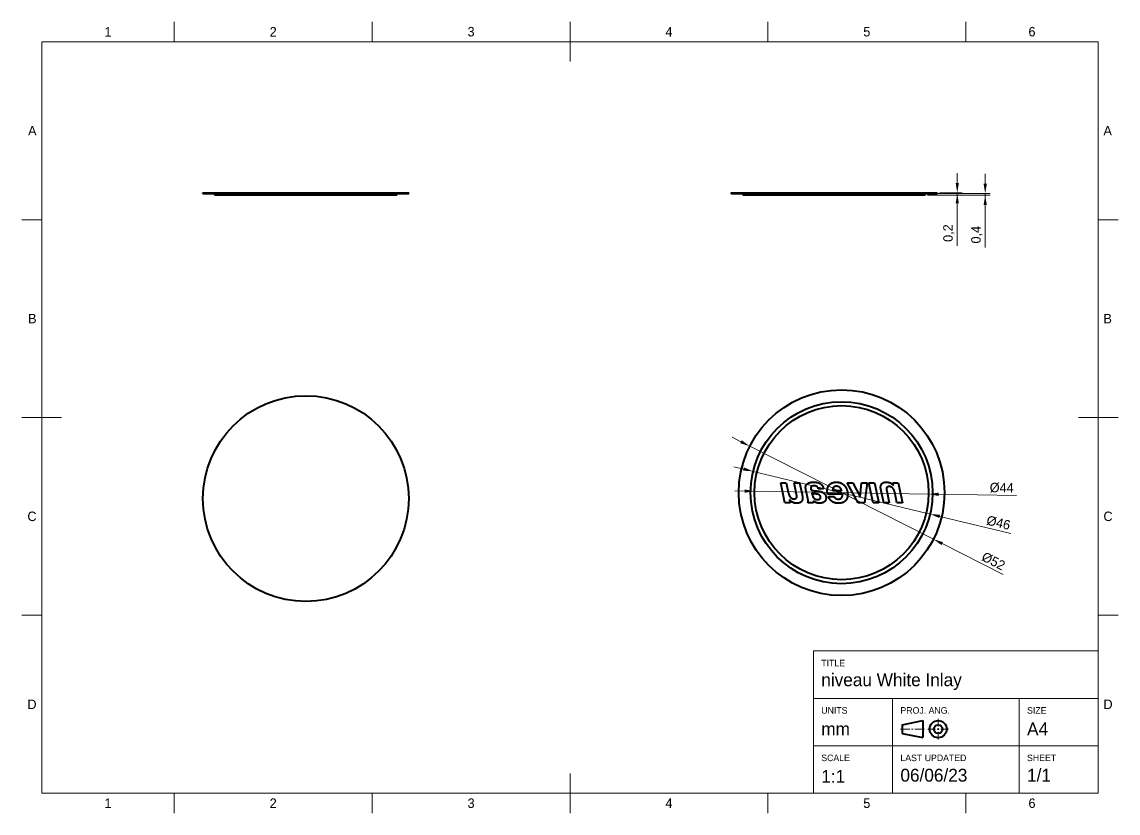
# Model space of a CAD drawing. Header units: millimetres. Extents: x 15 to 292, y 5 to 205.
import ezdxf

# ---------------------------------------------------------------- set-up
doc = ezdxf.new("R2010")
doc.units = ezdxf.units.MM
for name, color, linetype in [('Annotations', 7, 'Continuous'), ('Border', 7, 'Continuous'), ('Geometries', 7, 'Continuous')]:
    doc.layers.add(name, color=color, linetype=linetype)
doc.styles.add('Shapr0', font='txt', dxfattribs={"height": 2.3925})
doc.styles.add('Shapr1', font='txt', dxfattribs={"height": 2.3925})
doc.styles.add('Shapr3', font='txt', dxfattribs={"height": 2.3925})
doc.styles.add('Shapr5', font='txt', dxfattribs={"height": 2.3925})
doc.dimstyles.new('ISO-25', dxfattribs={"dimtxt": 2.5, "dimasz": 2.5, "dimexe": 1.25, "dimexo": 0.625, "dimtad": 1, "dimtxsty": 'Standard', "dimcen": 2.5, "dimadec": 0, "dimazin": 0, "dimtfac": 1, "dimtmove": 0, "dimatfit": 3, "dimfxl": 1, "dimarcsym": 0})

# ---------------------------------------------------------------- blocks, each defined once
blk = doc.blocks.new('*D2')
at = {"layer": 'Annotations', "color": 0, "linetype": 'Continuous', "lineweight": 15}
for p, q in [((197.64, 86.4), (195.14, 86.44)), ((200.14, 86.36), (244.13, 85.63)), ((246.63, 85.59), (266.35, 85.26))]:
    blk.add_line(p, q, dxfattribs=at)
at = {"layer": 'Annotations', "color": 0}
for points in [[(197.63, 85.98), (197.64, 86.81), (200.14, 86.36)], [(246.64, 86), (246.62, 85.17), (244.13, 85.63)]]:
    blk.add_solid(points, dxfattribs=at)
at = {"layer": 'Defpoints', "color": 0}
for p in [(200.14, 86.36), (244.13, 85.63)]:
    blk.add_point(p, dxfattribs=at)
at = {"layer": 'Annotations', "color": 0, "lineweight": 15, "insert": (262.6, 87.22), "char_height": 2.393, "attachment_point": 5, "rotation": 359.0526, "style": 'Shapr5'}
blk.add_mtext('\\A1;%%c44', dxfattribs=at)
blk = doc.blocks.new('*D3')
at = {"layer": 'Annotations', "color": 0, "linetype": 'Continuous', "lineweight": 15}
for p, q in [((197.35, 91.98), (194.92, 92.56)), ((199.78, 91.39), (244.49, 80.59)), ((246.92, 80.01), (264.94, 75.66))]:
    blk.add_line(p, q, dxfattribs=at)
at = {"layer": 'Annotations', "color": 0}
for points in [[(197.25, 91.57), (197.44, 92.38), (199.78, 91.39)], [(247.02, 80.41), (246.82, 79.6), (244.49, 80.59)]]:
    blk.add_solid(points, dxfattribs=at)
at = {"layer": 'Defpoints', "color": 0}
for p in [(199.78, 91.39), (244.49, 80.59)]:
    blk.add_point(p, dxfattribs=at)
at = {"layer": 'Annotations', "color": 0, "lineweight": 15, "insert": (261.77, 78.37), "char_height": 2.393, "attachment_point": 5, "rotation": 346.4254, "style": 'Shapr5'}
blk.add_mtext('\\A1;%%c46', dxfattribs=at)
blk = doc.blocks.new('*D4')
at = {"layer": 'Annotations', "color": 0, "linetype": 'Continuous', "lineweight": 15}
for p, q in [((196.71, 98.87), (194.48, 100)), ((198.94, 97.74), (245.33, 74.24)), ((247.56, 73.11), (262.95, 65.31))]:
    blk.add_line(p, q, dxfattribs=at)
at = {"layer": 'Annotations', "color": 0}
for points in [[(196.52, 98.5), (196.9, 99.25), (198.94, 97.74)], [(247.75, 73.48), (247.37, 72.74), (245.33, 74.24)]]:
    blk.add_solid(points, dxfattribs=at)
at = {"layer": 'Defpoints', "color": 0}
for p in [(198.94, 97.74), (245.33, 74.24)]:
    blk.add_point(p, dxfattribs=at)
at = {"layer": 'Annotations', "color": 0, "lineweight": 15, "insert": (260.49, 68.68), "char_height": 2.393, "attachment_point": 5, "rotation": 333.1297, "style": 'Shapr5'}
blk.add_mtext('\\A1;%%c52', dxfattribs=at)
blk = doc.blocks.new('*D5')
at = {"layer": 'Annotations', "color": 0, "linetype": 'Continuous', "lineweight": 15}
for p, q in [((251.36, 164.3), (251.36, 166.8)), ((246.88, 161.8), (252.61, 161.8)), ((246.88, 161.6), (252.61, 161.6)), ((251.36, 161.6), (251.36, 161.8)), ((251.36, 161.6), (251.36, 148.41)), ((251.36, 159.1), (251.36, 156.6))]:
    blk.add_line(p, q, dxfattribs=at)
at = {"layer": 'Annotations', "color": 0}
for points in [[(250.95, 164.3), (251.78, 164.3), (251.36, 161.8)], [(251.78, 159.1), (250.95, 159.1), (251.36, 161.6)]]:
    blk.add_solid(points, dxfattribs=at)
at = {"layer": 'Defpoints', "color": 0}
for p in [(246.25, 161.8), (246.25, 161.6), (251.36, 161.8)]:
    blk.add_point(p, dxfattribs=at)
at = {"layer": 'Annotations', "color": 0, "lineweight": 15, "insert": (249.24, 151.62), "char_height": 2.393, "attachment_point": 5, "rotation": 90, "style": 'Shapr3'}
blk.add_mtext('\\A1;0,2', dxfattribs=at)
blk = doc.blocks.new('*D6')
at = {"layer": 'Annotations', "color": 0, "linetype": 'Continuous', "lineweight": 15}
for p, q in [((258.43, 164.1), (258.43, 166.6)), ((243.88, 161.6), (259.68, 161.6)), ((243.88, 161.2), (259.68, 161.2)), ((258.43, 161.2), (258.43, 161.6)), ((258.43, 161.2), (258.43, 147.94)), ((258.43, 158.7), (258.43, 156.2))]:
    blk.add_line(p, q, dxfattribs=at)
at = {"layer": 'Annotations', "color": 0}
for points in [[(258.01, 164.1), (258.84, 164.1), (258.43, 161.6)], [(258.84, 158.7), (258.01, 158.7), (258.43, 161.2)]]:
    blk.add_solid(points, dxfattribs=at)
at = {"layer": 'Defpoints', "color": 0}
for p in [(243.25, 161.6), (243.25, 161.2), (258.43, 161.6)]:
    blk.add_point(p, dxfattribs=at)
at = {"layer": 'Annotations', "color": 0, "lineweight": 15, "insert": (256.3, 151.21), "char_height": 2.393, "attachment_point": 5, "rotation": 90, "style": 'Shapr3'}
blk.add_mtext('\\A1;0,4', dxfattribs=at)
blk = doc.blocks.new('*U7')
at = {"layer": 'Border', "linetype": 'Continuous', "lineweight": 15}
for p, q in [((287, 46), (215, 46)), ((215, 10), (215, 46)), ((287, 10), (287, 46)), ((287, 34), (215, 34)), ((235, 10), (235, 34)), ((267, 10), (267, 34)), ((246.53, 26.88), (246.53, 28.83)), ((237, 26.23), (239.38, 26.23)), ((239.82, 26.23), (240.25, 26.23)), ((243.07, 26.23), (240.68, 26.23)), ((245.88, 26.23), (243.93, 26.23)), ((246.32, 26.23), (246.75, 26.23)), ((246.53, 26.02), (246.53, 26.45)), ((246.53, 25.58), (246.53, 23.63)), ((247.18, 26.23), (249.13, 26.23)), ((287, 22), (215, 22)), ((287, 10), (215, 10))]:
    blk.add_line(p, q, dxfattribs=at)
at = {"layer": 'Border', "linetype": 'Continuous', "lineweight": 40}
for p, q in [((237.43, 27.32), (242.63, 28.4)), ((242.63, 28.4), (242.63, 24.07)), ((237.43, 27.32), (237.43, 25.15)), ((237.43, 25.15), (242.63, 24.07))]:
    blk.add_line(p, q, dxfattribs=at)
for radius in [2.17, 1.08]:
    blk.add_circle((246.53, 26.23), radius, dxfattribs=at)

msp = doc.modelspace()

# ---------------------------------------------------------------- linework, layer by layer
at = {"layer": 'Border', "linetype": 'Continuous', "lineweight": 15}
for p, q in [((53.5, 200), (53.5, 205)), ((103.5, 200), (103.5, 205)), ((153.5, 195), (153.5, 205)), ((203.5, 200), (203.5, 205)), ((253.5, 200), (253.5, 205)), ((287, 200), (20, 200)), ((20, 200), (20, 10)), ((287, 10), (287, 200)), ((20, 155), (15, 155)), ((287, 155), (292, 155)), ((25, 105), (15, 105)), ((282, 105), (292, 105)), ((20, 55), (15, 55)), ((287, 55), (292, 55)), ((153.5, 15), (153.5, 5)), ((20, 10), (287, 10)), ((53.5, 10), (53.5, 5)), ((103.5, 10), (103.5, 5)), ((203.5, 10), (203.5, 5)), ((253.5, 10), (253.5, 5))]:
    msp.add_line(p, q, dxfattribs=at)
at = {"layer": 'Geometries', "linetype": 'Continuous', "lineweight": 40}
for p, q in [((60.75, 161.6), (60.75, 161.8)), ((60.75, 161.8), (112.75, 161.8)), ((60.75, 161.6), (63.75, 161.6)), ((63.75, 161.2), (63.75, 161.6)), ((63.75, 161.6), (109.75, 161.6)), ((109.75, 161.2), (63.75, 161.2)), ((109.75, 161.2), (109.75, 161.6)), ((109.75, 161.6), (112.75, 161.6)), ((112.75, 161.6), (112.75, 161.8)), ((194.25, 161.6), (194.25, 161.8)), ((194.25, 161.8), (246.25, 161.8)), ((194.25, 161.6), (197.25, 161.6)), ((197.25, 161.2), (197.25, 161.6)), ((197.25, 161.6), (243.25, 161.6)), ((243.25, 161.2), (197.25, 161.2)), ((243.25, 161.2), (243.25, 161.6)), ((243.25, 161.6), (246.25, 161.6)), ((246.25, 161.6), (246.25, 161.8)), ((207.83, 83.456), (206.771, 88.524)), ((206.771, 88.524), (208.163, 88.524)), ((208.163, 88.524), (208.732, 85.828)), ((210.732, 85.554), (210.114, 88.524)), ((210.114, 88.524), (211.506, 88.524)), ((211.506, 88.524), (212.134, 85.554)), ((213.604, 84.436), (213.153, 86.475)), ((214.614, 85.887), (214.751, 85.397)), ((217.555, 86.985), (216.251, 86.985)), ((219.859, 86.534), (222.183, 86.534)), ((223.536, 88.524), (225.006, 88.524)), ((226.31, 83.456), (223.536, 88.524)), ((225.006, 88.524), (226.8, 84.917)), ((226.82, 84.917), (227.134, 88.524)), ((227.134, 88.524), (228.565, 88.524)), ((228.565, 88.524), (227.899, 83.456)), ((229.036, 88.524), (230.438, 88.524)), ((230.114, 83.456), (229.036, 88.524)), ((230.438, 88.524), (231.506, 83.456)), ((232.771, 83.456), (232.144, 86.426)), ((233.546, 86.426), (234.163, 83.456)), ((235.271, 87.819), (235.114, 88.524)), ((235.114, 88.524), (236.448, 88.524)), ((235.251, 87.819), (235.271, 87.819)), ((236.114, 83.456), (235.546, 86.152)), ((236.448, 88.524), (237.497, 83.456)), ((209.163, 83.456), (207.83, 83.456)), ((209.006, 84.162), (209.163, 83.456)), ((209.026, 84.162), (209.006, 84.162)), ((215.016, 83.456), (213.624, 83.456)), ((215.016, 83.956), (215.016, 83.456)), ((222.33, 85.652), (218.595, 85.652)), ((218.791, 85.064), (220.183, 85.064)), ((222.34, 85.358), (222.34, 85.485)), ((227.899, 83.456), (226.31, 83.456)), ((226.8, 84.917), (226.82, 84.917)), ((231.506, 83.456), (230.114, 83.456)), ((234.163, 83.456), (232.771, 83.456)), ((237.497, 83.456), (236.114, 83.456))]:
    msp.add_line(p, q, dxfattribs=at)
at = {"layer": 'Geometries', "linetype": 'Continuous', "lineweight": 40, "flags": 128}
for points in [[(213.046, 87.328), (213.045, 87.359), (213.045, 87.389), (213.046, 87.418), (213.047, 87.447), (213.049, 87.476), (213.051, 87.503), (213.054, 87.531), (213.057, 87.557), (213.06, 87.584), (213.065, 87.61), (213.07, 87.637), (213.075, 87.662), (213.081, 87.687), (213.087, 87.712), (213.094, 87.737), (213.102, 87.761), (213.11, 87.784), (213.118, 87.807), (213.127, 87.829), (213.137, 87.852), (213.147, 87.873), (213.157, 87.895), (213.168, 87.915), (213.18, 87.936), (213.192, 87.956), (213.205, 87.975), (213.218, 87.994), (213.232, 88.013), (213.246, 88.031), (213.26, 88.049), (213.275, 88.067), (213.29, 88.084), (213.31, 88.106), (213.33, 88.128), (213.351, 88.149), (213.372, 88.169), (213.393, 88.189), (213.415, 88.208), (213.438, 88.227), (213.459, 88.244), (213.48, 88.261), (213.502, 88.277), (213.524, 88.293), (213.546, 88.308), (213.569, 88.323), (213.595, 88.339), (213.621, 88.354), (213.647, 88.369), (213.674, 88.384), (213.701, 88.398), (213.729, 88.411), (213.757, 88.424), (213.788, 88.438), (213.82, 88.451), (213.852, 88.464), (213.884, 88.477), (213.917, 88.488), (213.956, 88.502), (213.995, 88.515), (214.035, 88.527), (214.075, 88.539), (214.116, 88.55), (214.157, 88.56), (214.196, 88.57), (214.235, 88.578), (214.275, 88.586), (214.315, 88.594), (214.356, 88.601), (214.39, 88.606), (214.424, 88.611), (214.459, 88.615), (214.493, 88.62), (214.527, 88.624), (214.562, 88.628), (214.615, 88.633), (214.668, 88.639), (214.721, 88.643), (214.772, 88.647), (214.822, 88.651), (214.873, 88.654), (214.923, 88.656), (214.973, 88.658), (215.021, 88.66), (215.07, 88.661), (215.118, 88.662), (215.166, 88.662), (215.222, 88.661), (215.279, 88.66), (215.335, 88.658), (215.391, 88.655), (215.446, 88.652), (215.501, 88.648), (215.554, 88.643), (215.606, 88.638), (215.659, 88.632), (215.71, 88.625), (215.762, 88.618), (215.813, 88.61), (215.865, 88.602), (215.916, 88.592), (215.951, 88.586), (215.987, 88.578), (216.022, 88.571), (216.058, 88.563), (216.092, 88.554), (216.126, 88.545), (216.16, 88.536), (216.193, 88.527), (216.226, 88.517), (216.261, 88.505), (216.296, 88.494), (216.331, 88.481), (216.365, 88.468), (216.399, 88.455), (216.433, 88.441), (216.464, 88.428), (216.495, 88.414), (216.526, 88.4), (216.556, 88.385), (216.586, 88.37), (216.616, 88.354), (216.645, 88.338), (216.675, 88.321), (216.704, 88.304), (216.732, 88.287), (216.76, 88.269), (216.787, 88.251), (216.814, 88.233), (216.841, 88.214), (216.869, 88.193), (216.897, 88.171), (216.924, 88.149), (216.951, 88.126), (216.978, 88.103), (217.004, 88.079), (217.028, 88.057), (217.052, 88.033), (217.075, 88.009), (217.098, 87.985), (217.121, 87.96), (217.143, 87.935), (217.165, 87.909), (217.187, 87.883), (217.208, 87.856), (217.229, 87.829), (217.245, 87.808), (217.26, 87.786), (217.276, 87.763), (217.291, 87.741), (217.306, 87.717), (217.323, 87.689), (217.34, 87.66), (217.356, 87.631), (217.372, 87.601), (217.387, 87.57), (217.401, 87.539), (217.414, 87.509), (217.427, 87.478), (217.439, 87.447), (217.451, 87.416), (217.462, 87.384), (217.474, 87.349), (217.484, 87.314), (217.495, 87.279), (217.504, 87.243), (217.514, 87.206), (217.522, 87.169), (217.53, 87.133), (217.537, 87.097), (217.544, 87.06), (217.55, 87.023), (217.555, 86.985)], [(218.595, 85.652), (218.585, 85.703), (218.577, 85.753), (218.569, 85.804), (218.561, 85.853), (218.554, 85.903), (218.548, 85.951), (218.542, 85.999), (218.537, 86.047), (218.533, 86.094), (218.529, 86.142), (218.525, 86.189), (218.522, 86.236), (218.52, 86.283), (218.518, 86.329), (218.517, 86.375), (218.516, 86.421), (218.516, 86.466), (218.517, 86.511), (218.518, 86.556), (218.52, 86.599), (218.522, 86.643), (218.525, 86.686), (218.528, 86.729), (218.532, 86.767), (218.536, 86.806), (218.541, 86.843), (218.546, 86.881), (218.552, 86.918), (218.558, 86.955), (218.564, 86.99), (218.571, 87.025), (218.579, 87.06), (218.586, 87.094), (218.595, 87.128), (218.603, 87.161), (218.612, 87.194), (218.622, 87.226), (218.632, 87.258), (218.644, 87.295), (218.657, 87.333), (218.671, 87.369), (218.685, 87.405), (218.7, 87.441), (218.715, 87.476), (218.731, 87.509), (218.746, 87.542), (218.762, 87.574), (218.779, 87.605), (218.796, 87.637), (218.813, 87.667), (218.831, 87.698), (218.85, 87.728), (218.87, 87.758), (218.89, 87.789), (218.911, 87.818), (218.932, 87.847), (218.954, 87.876), (218.976, 87.904), (218.998, 87.931), (219.02, 87.957), (219.043, 87.982), (219.066, 88.007), (219.089, 88.032), (219.113, 88.056), (219.138, 88.08), (219.163, 88.103), (219.19, 88.127), (219.217, 88.15), (219.244, 88.173), (219.273, 88.195), (219.301, 88.217), (219.33, 88.238), (219.358, 88.258), (219.387, 88.277), (219.416, 88.296), (219.445, 88.314), (219.475, 88.332), (219.505, 88.35), (219.536, 88.367), (219.567, 88.383), (219.6, 88.4), (219.634, 88.416), (219.668, 88.432), (219.702, 88.447), (219.737, 88.461), (219.773, 88.475), (219.807, 88.488), (219.842, 88.501), (219.877, 88.513), (219.913, 88.524), (219.949, 88.535), (219.985, 88.546), (220.021, 88.556), (220.057, 88.565), (220.093, 88.574), (220.137, 88.585), (220.182, 88.594), (220.227, 88.603), (220.272, 88.611), (220.318, 88.619), (220.364, 88.626), (220.41, 88.633), (220.457, 88.638), (220.505, 88.643), (220.553, 88.648), (220.601, 88.652), (220.65, 88.655), (220.696, 88.658), (220.743, 88.659), (220.79, 88.661), (220.838, 88.662), (220.885, 88.662), (220.929, 88.661), (220.972, 88.66), (221.014, 88.659), (221.057, 88.657), (221.099, 88.654), (221.14, 88.651), (221.182, 88.647), (221.223, 88.642), (221.266, 88.637), (221.308, 88.631), (221.351, 88.624), (221.393, 88.617), (221.434, 88.609), (221.476, 88.601), (221.515, 88.592), (221.553, 88.583), (221.592, 88.573), (221.63, 88.562), (221.668, 88.551), (221.706, 88.54), (221.743, 88.527), (221.78, 88.515), (221.819, 88.501), (221.857, 88.486), (221.895, 88.471), (221.933, 88.455), (221.97, 88.438), (222.007, 88.421), (222.042, 88.404), (222.077, 88.386), (222.111, 88.368), (222.145, 88.35), (222.179, 88.331), (222.212, 88.312), (222.245, 88.292), (222.278, 88.272), (222.311, 88.251), (222.344, 88.229), (222.377, 88.207), (222.41, 88.184), (222.442, 88.161), (222.474, 88.138), (222.508, 88.111), (222.541, 88.085), (222.575, 88.058), (222.607, 88.03), (222.639, 88.002), (222.671, 87.973), (222.702, 87.944), (222.731, 87.916), (222.758, 87.889), (222.786, 87.86), (222.813, 87.832), (222.84, 87.803), (222.866, 87.773), (222.893, 87.741), (222.921, 87.709), (222.947, 87.676), (222.974, 87.643), (222.999, 87.609), (223.025, 87.575), (223.049, 87.541), (223.074, 87.506), (223.099, 87.469), (223.124, 87.432), (223.148, 87.394), (223.171, 87.357), (223.194, 87.318), (223.217, 87.279), (223.239, 87.24), (223.261, 87.201), (223.282, 87.161), (223.302, 87.121), (223.322, 87.08), (223.342, 87.039), (223.36, 87), (223.377, 86.96), (223.395, 86.92), (223.411, 86.88), (223.427, 86.84), (223.446, 86.792), (223.463, 86.745), (223.48, 86.696), (223.497, 86.648), (223.512, 86.599), (223.527, 86.55), (223.541, 86.501), (223.554, 86.456), (223.565, 86.411), (223.576, 86.366), (223.587, 86.32), (223.597, 86.275), (223.606, 86.229), (223.615, 86.183), (223.623, 86.137), (223.631, 86.091), (223.637, 86.045), (223.644, 85.998), (223.649, 85.952), (223.654, 85.908), (223.658, 85.863), (223.662, 85.819), (223.665, 85.775), (223.668, 85.73), (223.67, 85.68), (223.672, 85.629), (223.673, 85.578), (223.673, 85.527), (223.673, 85.487), (223.672, 85.447), (223.671, 85.408), (223.669, 85.369), (223.667, 85.33), (223.665, 85.291), (223.662, 85.253), (223.658, 85.215), (223.654, 85.177), (223.65, 85.14), (223.645, 85.103), (223.64, 85.066), (223.634, 85.03), (223.628, 84.994), (223.622, 84.959), (223.615, 84.924), (223.607, 84.889), (223.599, 84.855), (223.59, 84.817), (223.58, 84.781), (223.57, 84.744), (223.559, 84.708), (223.547, 84.673), (223.535, 84.637), (223.522, 84.601), (223.508, 84.566), (223.494, 84.532), (223.48, 84.498), (223.465, 84.464), (223.449, 84.431), (223.435, 84.401), (223.42, 84.371), (223.404, 84.342), (223.388, 84.313), (223.372, 84.285), (223.356, 84.257), (223.337, 84.227), (223.318, 84.197), (223.298, 84.168), (223.278, 84.139), (223.258, 84.111), (223.237, 84.083), (223.215, 84.056), (223.195, 84.032), (223.175, 84.008), (223.154, 83.984), (223.133, 83.96), (223.111, 83.938), (223.089, 83.915), (223.064, 83.891), (223.039, 83.867), (223.014, 83.844), (222.988, 83.821), (222.962, 83.799), (222.935, 83.778), (222.908, 83.757), (222.882, 83.738), (222.856, 83.719), (222.83, 83.701), (222.804, 83.684), (222.777, 83.667), (222.75, 83.65), (222.72, 83.632), (222.689, 83.615), (222.658, 83.598), (222.627, 83.582), (222.595, 83.566), (222.563, 83.551), (222.53, 83.536), (222.5, 83.523), (222.469, 83.511), (222.438, 83.499), (222.406, 83.487), (222.374, 83.476), (222.342, 83.465), (222.302, 83.452), (222.262, 83.44), (222.221, 83.429), (222.18, 83.418), (222.138, 83.408), (222.097, 83.398), (222.054, 83.389), (222.015, 83.381), (221.975, 83.374), (221.935, 83.367), (221.895, 83.361), (221.855, 83.356), (221.814, 83.351), (221.772, 83.346), (221.731, 83.342), (221.689, 83.339), (221.646, 83.336), (221.603, 83.333), (221.56, 83.331), (221.519, 83.33), (221.478, 83.329), (221.437, 83.328), (221.395, 83.328), (221.353, 83.329), (221.306, 83.33), (221.259, 83.331), (221.212, 83.332), (221.166, 83.334), (221.121, 83.337), (221.076, 83.34), (221.032, 83.343), (220.991, 83.346), (220.951, 83.35), (220.912, 83.354), (220.873, 83.359), (220.835, 83.364), (220.796, 83.369), (220.759, 83.374), (220.722, 83.38), (220.685, 83.386), (220.648, 83.393), (220.612, 83.4), (220.577, 83.407), (220.536, 83.416), (220.495, 83.426), (220.455, 83.436), (220.415, 83.446), (220.379, 83.456), (220.344, 83.467), (220.308, 83.478), (220.273, 83.489), (220.239, 83.501), (220.204, 83.514), (220.171, 83.527), (220.134, 83.541), (220.098, 83.556), (220.062, 83.572), (220.027, 83.588), (219.992, 83.605), (219.958, 83.622), (219.924, 83.64), (219.891, 83.658), (219.858, 83.677), (219.826, 83.697), (219.794, 83.716), (219.764, 83.736), (219.733, 83.757), (219.703, 83.778), (219.672, 83.801), (219.64, 83.825), (219.609, 83.849), (219.579, 83.874), (219.549, 83.9), (219.52, 83.926), (219.492, 83.951), (219.465, 83.976), (219.439, 84.003), (219.413, 84.029), (219.387, 84.056), (219.362, 84.083), (219.337, 84.111), (219.313, 84.14), (219.288, 84.169), (219.265, 84.198), (219.242, 84.228), (219.22, 84.257), (219.198, 84.288), (219.176, 84.318), (219.153, 84.352), (219.131, 84.387), (219.108, 84.421), (219.086, 84.457), (219.064, 84.493), (219.043, 84.53), (219.023, 84.565), (219.003, 84.6), (218.984, 84.636), (218.965, 84.673), (218.946, 84.71), (218.928, 84.748), (218.909, 84.786), (218.891, 84.824), (218.874, 84.863), (218.856, 84.903), (218.84, 84.942), (218.823, 84.982), (218.807, 85.023), (218.791, 85.064)], [(232.144, 86.426), (232.142, 86.438), (232.14, 86.451), (232.138, 86.464), (232.135, 86.478), (232.133, 86.492), (232.13, 86.507), (232.127, 86.522), (232.124, 86.538), (232.121, 86.555), (232.117, 86.57), (232.114, 86.586), (232.111, 86.602), (232.107, 86.619), (232.103, 86.635), (232.1, 86.652), (232.096, 86.67), (232.092, 86.687), (232.085, 86.723), (232.078, 86.759), (232.07, 86.796), (232.063, 86.834), (232.056, 86.873), (232.048, 86.911), (232.042, 86.949), (232.033, 86.998), (232.025, 87.047), (232.017, 87.095), (232.014, 87.114), (232.011, 87.132), (232.008, 87.15), (232.006, 87.167), (232.004, 87.184), (232.002, 87.2), (232.001, 87.216), (232, 87.231), (231.999, 87.245), (231.998, 87.259), (231.997, 87.273), (231.997, 87.286), (231.997, 87.298), (231.997, 87.309), (231.997, 87.32), (231.997, 87.332), (231.997, 87.343), (231.998, 87.377), (231.999, 87.411), (232.001, 87.445), (232.003, 87.478), (232.006, 87.51), (232.01, 87.542), (232.013, 87.572), (232.017, 87.601), (232.022, 87.63), (232.026, 87.659), (232.032, 87.687), (232.038, 87.715), (232.044, 87.742), (232.05, 87.769), (232.058, 87.796), (232.065, 87.822), (232.073, 87.847), (232.081, 87.872), (232.09, 87.897), (232.099, 87.921), (232.11, 87.949), (232.121, 87.976), (232.134, 88.002), (232.146, 88.028), (232.16, 88.053), (232.173, 88.078), (232.187, 88.102), (232.202, 88.125), (232.217, 88.148), (232.233, 88.171), (232.25, 88.193), (232.267, 88.215), (232.285, 88.236), (232.303, 88.257), (232.322, 88.277), (232.341, 88.296), (232.36, 88.315), (232.381, 88.334), (232.402, 88.352), (232.423, 88.369), (232.445, 88.387), (232.468, 88.403), (232.492, 88.419), (232.515, 88.435), (232.539, 88.45), (232.564, 88.464), (232.589, 88.478), (232.615, 88.491), (232.642, 88.504), (232.669, 88.517), (232.697, 88.529), (232.725, 88.54), (232.754, 88.551), (232.783, 88.561), (232.812, 88.571), (232.842, 88.58), (232.871, 88.589), (232.901, 88.597), (232.931, 88.604), (232.961, 88.611), (232.992, 88.618), (233.024, 88.624), (233.054, 88.629), (233.085, 88.634), (233.116, 88.639), (233.147, 88.643), (233.179, 88.646), (233.212, 88.65), (233.244, 88.653), (233.278, 88.655), (233.311, 88.657), (233.345, 88.659), (233.379, 88.66), (233.414, 88.661), (233.448, 88.662), (233.484, 88.662), (233.522, 88.661), (233.559, 88.661), (233.597, 88.659), (233.634, 88.657), (233.671, 88.655), (233.708, 88.652), (233.751, 88.648), (233.793, 88.643), (233.835, 88.638), (233.877, 88.632), (233.914, 88.625), (233.951, 88.619), (233.988, 88.612), (234.024, 88.604), (234.06, 88.595), (234.096, 88.586), (234.131, 88.577), (234.166, 88.567), (234.199, 88.557), (234.232, 88.546), (234.265, 88.535), (234.297, 88.524), (234.329, 88.511), (234.361, 88.499), (234.398, 88.483), (234.435, 88.467), (234.471, 88.45), (234.507, 88.432), (234.539, 88.416), (234.571, 88.399), (234.603, 88.382), (234.634, 88.364), (234.664, 88.345), (234.695, 88.326), (234.725, 88.306), (234.755, 88.286), (234.784, 88.266), (234.812, 88.246), (234.839, 88.225), (234.867, 88.204), (234.894, 88.182), (234.921, 88.159), (234.952, 88.132), (234.983, 88.105), (235.014, 88.076), (235.045, 88.047), (235.071, 88.021), (235.098, 87.993), (235.124, 87.966), (235.15, 87.937), (235.176, 87.909), (235.201, 87.879), (235.227, 87.849), (235.251, 87.819)], [(213.153, 86.475), (213.144, 86.519), (213.135, 86.562), (213.126, 86.605), (213.118, 86.647), (213.111, 86.689), (213.103, 86.73), (213.096, 86.77), (213.09, 86.807), (213.085, 86.843), (213.08, 86.879), (213.075, 86.915), (213.071, 86.95), (213.066, 86.985), (213.063, 87.019), (213.059, 87.052), (213.056, 87.086), (213.054, 87.119), (213.052, 87.151), (213.05, 87.183), (213.048, 87.22), (213.047, 87.257), (213.046, 87.293), (213.046, 87.328)], [(216.251, 86.985), (216.247, 87.009), (216.242, 87.032), (216.237, 87.055), (216.231, 87.077), (216.225, 87.099), (216.218, 87.121), (216.211, 87.141), (216.204, 87.16), (216.197, 87.18), (216.189, 87.199), (216.181, 87.217), (216.172, 87.237), (216.162, 87.256), (216.152, 87.274), (216.142, 87.292), (216.131, 87.31), (216.12, 87.328), (216.109, 87.344), (216.097, 87.359), (216.085, 87.375), (216.073, 87.39), (216.061, 87.405), (216.047, 87.42), (216.033, 87.435), (216.018, 87.449), (216.003, 87.463), (215.988, 87.477), (215.972, 87.49), (215.956, 87.502), (215.94, 87.514), (215.924, 87.526), (215.908, 87.537), (215.891, 87.548), (215.866, 87.563), (215.841, 87.577), (215.816, 87.59), (215.791, 87.603), (215.765, 87.616), (215.739, 87.627), (215.713, 87.638), (215.687, 87.649), (215.66, 87.659), (215.633, 87.668), (215.606, 87.676), (215.578, 87.684), (215.55, 87.692), (215.522, 87.698), (215.494, 87.704), (215.466, 87.709), (215.438, 87.714), (215.408, 87.718), (215.379, 87.722), (215.349, 87.725), (215.319, 87.727), (215.289, 87.729), (215.258, 87.73), (215.227, 87.73), (215.199, 87.73), (215.171, 87.73), (215.143, 87.728), (215.114, 87.727), (215.085, 87.725), (215.056, 87.722), (215.027, 87.719), (214.998, 87.715), (214.968, 87.711), (214.946, 87.708), (214.924, 87.704), (214.903, 87.7), (214.881, 87.696), (214.86, 87.691), (214.839, 87.686), (214.818, 87.68), (214.795, 87.673), (214.772, 87.666), (214.75, 87.658), (214.728, 87.649), (214.706, 87.64), (214.687, 87.631), (214.667, 87.622), (214.648, 87.612), (214.629, 87.602), (214.611, 87.592), (214.593, 87.58), (214.575, 87.569), (214.56, 87.557), (214.544, 87.546), (214.53, 87.534), (214.515, 87.521), (214.501, 87.509), (214.487, 87.495), (214.475, 87.482), (214.462, 87.469), (214.45, 87.455), (214.439, 87.44), (214.43, 87.429), (214.421, 87.417), (214.413, 87.405), (214.405, 87.392), (214.398, 87.379), (214.391, 87.366), (214.384, 87.352), (214.378, 87.337), (214.372, 87.322), (214.367, 87.308), (214.363, 87.292), (214.358, 87.277), (214.355, 87.261), (214.351, 87.244), (214.348, 87.227), (214.346, 87.209), (214.344, 87.191), (214.342, 87.173), (214.341, 87.154), (214.34, 87.136), (214.34, 87.116), (214.34, 87.097), (214.34, 87.076), (214.341, 87.055), (214.343, 87.034), (214.345, 87.014), (214.348, 86.995), (214.35, 86.976), (214.354, 86.957), (214.358, 86.939), (214.362, 86.922), (214.367, 86.905), (214.373, 86.888), (214.378, 86.872), (214.385, 86.856), (214.391, 86.841), (214.399, 86.827), (214.407, 86.813), (214.415, 86.799), (214.423, 86.786), (214.433, 86.774), (214.442, 86.762), (214.452, 86.75), (214.463, 86.739), (214.474, 86.728), (214.486, 86.718), (214.499, 86.706), (214.514, 86.695), (214.529, 86.684), (214.544, 86.673), (214.56, 86.663), (214.577, 86.653), (214.594, 86.643), (214.612, 86.634), (214.632, 86.624), (214.652, 86.615), (214.673, 86.606), (214.694, 86.598), (214.717, 86.589), (214.74, 86.581), (214.76, 86.575), (214.78, 86.569), (214.802, 86.562), (214.823, 86.557), (214.845, 86.551), (214.868, 86.546), (214.89, 86.54), (214.914, 86.535), (214.937, 86.53), (214.966, 86.524), (214.996, 86.519), (215.026, 86.513), (215.057, 86.508), (215.089, 86.503), (215.121, 86.498), (215.152, 86.494), (215.185, 86.49), (215.218, 86.486), (215.251, 86.482), (215.285, 86.478), (215.319, 86.475), (215.354, 86.471), (215.389, 86.468), (215.425, 86.465), (215.462, 86.462), (215.5, 86.459), (215.539, 86.455), (215.578, 86.452), (215.618, 86.448), (215.659, 86.444), (215.7, 86.44), (215.742, 86.436), (215.784, 86.432), (215.828, 86.427), (215.872, 86.423), (215.916, 86.418), (215.961, 86.413), (216.007, 86.408), (216.05, 86.403), (216.093, 86.398), (216.137, 86.393), (216.181, 86.388), (216.226, 86.383), (216.271, 86.377)], [(215.791, 85.642), (215.704, 85.648), (215.617, 85.655), (215.53, 85.662), (215.443, 85.669), (215.357, 85.678), (215.27, 85.687), (215.183, 85.696), (215.155, 85.7), (215.126, 85.704), (215.099, 85.708), (215.071, 85.713), (215.043, 85.719), (215.016, 85.725), (214.984, 85.733), (214.952, 85.741), (214.92, 85.751), (214.889, 85.761), (214.862, 85.77), (214.836, 85.78), (214.81, 85.79), (214.784, 85.801), (214.758, 85.812), (214.733, 85.824), (214.703, 85.839), (214.673, 85.854), (214.643, 85.87), (214.614, 85.887)], [(216.271, 86.377), (216.314, 86.372), (216.357, 86.367), (216.399, 86.36), (216.441, 86.354), (216.483, 86.347), (216.524, 86.34), (216.564, 86.333), (216.608, 86.324), (216.651, 86.315), (216.694, 86.305), (216.737, 86.295), (216.778, 86.285), (216.819, 86.274), (216.86, 86.263), (216.9, 86.251), (216.94, 86.239), (216.978, 86.226), (217.016, 86.213), (217.053, 86.2), (217.09, 86.186), (217.126, 86.172), (217.159, 86.158), (217.191, 86.144), (217.223, 86.13), (217.255, 86.115), (217.286, 86.1), (217.316, 86.085), (217.346, 86.069), (217.379, 86.051), (217.411, 86.033), (217.442, 86.014), (217.473, 85.995), (217.504, 85.975), (217.533, 85.955), (217.563, 85.935), (217.591, 85.914), (217.619, 85.893), (217.647, 85.871), (217.674, 85.849), (217.699, 85.827), (217.725, 85.804), (217.75, 85.781), (217.773, 85.758), (217.795, 85.735), (217.817, 85.712), (217.839, 85.688), (217.859, 85.664), (217.88, 85.64), (217.898, 85.617), (217.916, 85.593), (217.933, 85.569), (217.95, 85.545), (217.966, 85.52), (217.983, 85.494), (217.999, 85.467), (218.014, 85.44), (218.029, 85.412), (218.043, 85.384), (218.057, 85.356), (218.069, 85.329), (218.081, 85.302), (218.092, 85.275), (218.103, 85.247), (218.113, 85.219), (218.123, 85.188), (218.133, 85.158), (218.142, 85.127), (218.15, 85.096), (218.158, 85.064), (218.165, 85.032), (218.171, 85.001), (218.176, 84.971), (218.181, 84.939), (218.186, 84.908), (218.19, 84.876), (218.194, 84.842), (218.197, 84.808), (218.199, 84.773), (218.201, 84.738), (218.202, 84.703), (218.202, 84.667), (218.202, 84.638), (218.202, 84.61), (218.201, 84.582), (218.199, 84.554), (218.197, 84.526), (218.194, 84.499), (218.19, 84.469), (218.186, 84.439), (218.181, 84.409), (218.175, 84.379), (218.169, 84.35), (218.162, 84.321), (218.154, 84.292), (218.146, 84.265), (218.138, 84.239), (218.129, 84.213), (218.12, 84.187), (218.11, 84.161), (218.099, 84.135), (218.089, 84.111), (218.078, 84.087), (218.066, 84.063), (218.054, 84.04), (218.041, 84.017), (218.027, 83.994), (218.013, 83.972), (217.999, 83.95), (217.983, 83.927), (217.967, 83.904), (217.95, 83.882), (217.932, 83.86), (217.914, 83.839), (217.895, 83.817), (217.876, 83.798), (217.857, 83.778), (217.837, 83.759), (217.817, 83.74), (217.796, 83.721), (217.774, 83.703), (217.752, 83.685), (217.73, 83.667), (217.705, 83.65), (217.681, 83.632), (217.655, 83.615), (217.629, 83.598), (217.603, 83.582), (217.575, 83.566), (217.549, 83.552), (217.522, 83.537), (217.494, 83.523), (217.466, 83.51), (217.438, 83.497), (217.409, 83.484), (217.379, 83.471), (217.349, 83.459), (217.321, 83.449), (217.293, 83.439), (217.264, 83.429), (217.235, 83.42), (217.206, 83.411), (217.176, 83.402), (217.146, 83.394), (217.115, 83.387), (217.084, 83.38), (217.053, 83.373), (217.021, 83.367), (216.989, 83.361), (216.957, 83.356), (216.924, 83.351), (216.891, 83.347), (216.858, 83.343), (216.823, 83.34), (216.788, 83.337), (216.753, 83.334), (216.717, 83.332), (216.68, 83.331), (216.644, 83.329), (216.607, 83.329), (216.569, 83.328), (216.531, 83.329), (216.494, 83.329), (216.456, 83.331), (216.419, 83.333), (216.382, 83.335), (216.346, 83.338), (216.309, 83.341), (216.273, 83.345), (216.23, 83.351), (216.187, 83.357), (216.144, 83.364), (216.101, 83.372), (216.059, 83.38), (216.017, 83.39), (215.98, 83.398), (215.944, 83.407), (215.909, 83.417), (215.873, 83.427), (215.837, 83.438), (215.802, 83.449), (215.767, 83.461), (215.733, 83.473), (215.698, 83.486), (215.663, 83.499), (215.629, 83.514), (215.595, 83.528), (215.561, 83.544), (215.528, 83.56), (215.496, 83.577), (215.464, 83.594), (215.432, 83.612), (215.401, 83.631), (215.37, 83.65), (215.34, 83.67), (215.31, 83.69), (215.282, 83.711), (215.254, 83.733), (215.226, 83.754), (215.198, 83.777), (215.171, 83.801), (215.144, 83.825), (215.117, 83.85), (215.091, 83.875), (215.066, 83.902), (215.041, 83.928), (215.016, 83.956)], [(222.183, 86.534), (222.168, 86.575), (222.152, 86.615), (222.135, 86.655), (222.118, 86.695), (222.101, 86.735), (222.082, 86.774), (222.065, 86.81), (222.046, 86.846), (222.027, 86.882), (222.008, 86.917), (221.988, 86.953), (221.973, 86.977), (221.958, 87.002), (221.942, 87.025), (221.926, 87.049), (221.91, 87.072), (221.893, 87.094), (221.876, 87.116), (221.859, 87.138), (221.841, 87.159), (221.822, 87.18), (221.803, 87.201), (221.784, 87.221), (221.764, 87.241), (221.743, 87.261), (221.722, 87.28), (221.701, 87.299), (221.679, 87.317), (221.657, 87.335), (221.634, 87.352), (221.611, 87.369), (221.588, 87.385), (221.564, 87.401), (221.54, 87.416), (221.515, 87.431), (221.49, 87.445), (221.467, 87.457), (221.444, 87.469), (221.421, 87.481), (221.397, 87.492), (221.372, 87.503), (221.348, 87.513), (221.323, 87.523), (221.297, 87.533), (221.273, 87.542), (221.248, 87.55), (221.223, 87.558), (221.197, 87.565), (221.171, 87.571), (221.144, 87.578), (221.119, 87.583), (221.093, 87.588), (221.067, 87.592), (221.041, 87.596), (221.014, 87.6), (220.987, 87.603), (220.96, 87.606), (220.932, 87.608), (220.904, 87.61), (220.876, 87.611), (220.853, 87.612), (220.831, 87.612), (220.808, 87.613), (220.785, 87.613), (220.762, 87.612), (220.735, 87.612), (220.708, 87.61), (220.682, 87.609), (220.657, 87.607), (220.632, 87.605), (220.607, 87.602), (220.585, 87.599), (220.563, 87.596), (220.541, 87.592), (220.52, 87.588), (220.499, 87.584), (220.477, 87.579), (220.456, 87.574), (220.435, 87.568), (220.415, 87.562), (220.395, 87.555), (220.376, 87.548), (220.359, 87.541), (220.341, 87.534), (220.325, 87.527), (220.308, 87.519), (220.292, 87.51), (220.273, 87.5), (220.253, 87.488), (220.235, 87.477), (220.217, 87.465), (220.199, 87.453), (220.182, 87.44), (220.166, 87.427), (220.15, 87.414), (220.135, 87.4), (220.12, 87.386), (220.105, 87.371), (220.091, 87.356), (220.078, 87.341), (220.065, 87.325), (220.053, 87.309), (220.041, 87.293), (220.03, 87.276), (220.02, 87.259), (220.007, 87.238), (219.994, 87.215), (219.983, 87.193), (219.972, 87.17), (219.961, 87.147), (219.951, 87.123), (219.942, 87.099), (219.933, 87.075), (219.926, 87.053), (219.919, 87.031), (219.913, 87.008), (219.907, 86.985), (219.902, 86.962), (219.897, 86.939), (219.893, 86.915), (219.887, 86.88), (219.881, 86.845), (219.877, 86.81), (219.872, 86.774), (219.869, 86.739), (219.866, 86.703), (219.863, 86.67), (219.862, 86.636), (219.86, 86.602), (219.86, 86.568), (219.859, 86.534)], [(235.546, 86.152), (235.536, 86.196), (235.525, 86.239), (235.513, 86.282), (235.501, 86.325), (235.488, 86.369), (235.474, 86.411), (235.461, 86.452), (235.446, 86.492), (235.431, 86.532), (235.416, 86.572), (235.4, 86.612), (235.386, 86.645), (235.371, 86.678), (235.356, 86.711), (235.341, 86.743), (235.325, 86.775), (235.308, 86.806), (235.292, 86.835), (235.276, 86.863), (235.259, 86.891), (235.242, 86.919), (235.224, 86.946), (235.205, 86.974), (235.186, 87.001), (235.167, 87.028), (235.146, 87.054), (235.126, 87.08), (235.105, 87.105), (235.083, 87.13), (235.063, 87.152), (235.042, 87.174), (235.021, 87.195), (234.999, 87.216), (234.977, 87.236), (234.955, 87.256), (234.933, 87.275), (234.911, 87.293), (234.888, 87.31), (234.865, 87.327), (234.841, 87.344), (234.817, 87.36), (234.793, 87.376), (234.768, 87.391), (234.745, 87.405), (234.722, 87.418), (234.699, 87.43), (234.675, 87.443), (234.651, 87.454), (234.627, 87.466), (234.602, 87.476), (234.577, 87.486), (234.551, 87.495), (234.525, 87.504), (234.499, 87.512), (234.473, 87.52), (234.446, 87.527), (234.42, 87.533), (234.393, 87.539), (234.365, 87.544), (234.337, 87.548), (234.308, 87.552), (234.279, 87.556), (234.25, 87.559), (234.22, 87.561), (234.19, 87.562), (234.159, 87.563), (234.136, 87.564), (234.113, 87.564), (234.09, 87.563), (234.067, 87.562), (234.045, 87.56), (234.022, 87.557), (234.001, 87.554), (233.98, 87.551), (233.96, 87.546), (233.939, 87.542), (233.918, 87.536), (233.897, 87.53), (233.875, 87.523), (233.854, 87.515), (233.833, 87.507), (233.812, 87.498), (233.791, 87.488), (233.771, 87.479), (233.752, 87.469), (233.733, 87.458), (233.714, 87.446), (233.695, 87.434), (233.679, 87.424), (233.664, 87.414), (233.649, 87.403), (233.635, 87.392), (233.621, 87.381), (233.608, 87.37), (233.596, 87.358), (233.582, 87.344), (233.568, 87.33), (233.556, 87.316), (233.544, 87.301), (233.533, 87.286), (233.523, 87.271), (233.513, 87.256), (233.505, 87.24), (233.497, 87.224), (233.489, 87.208), (233.483, 87.191), (233.477, 87.175), (233.472, 87.157), (233.468, 87.14), (233.464, 87.122), (233.461, 87.104), (233.459, 87.086), (233.458, 87.068), (233.458, 87.057), (233.457, 87.045), (233.457, 87.034), (233.458, 87.021), (233.458, 87.009), (233.459, 86.996), (233.46, 86.982), (233.461, 86.967), (233.462, 86.95), (233.464, 86.934), (233.466, 86.916), (233.468, 86.898), (233.47, 86.88), (233.473, 86.861), (233.475, 86.841), (233.478, 86.821), (233.482, 86.8), (233.484, 86.783), (233.487, 86.766), (233.49, 86.748), (233.493, 86.73), (233.496, 86.713), (233.501, 86.688), (233.505, 86.664), (233.509, 86.641), (233.513, 86.619), (233.517, 86.597), (233.52, 86.576), (233.524, 86.555), (233.527, 86.536), (233.531, 86.516), (233.534, 86.496), (233.537, 86.478), (233.54, 86.46), (233.543, 86.443), (233.546, 86.426)], [(208.732, 85.828), (208.742, 85.785), (208.752, 85.742), (208.764, 85.699), (208.776, 85.657), (208.789, 85.614), (208.802, 85.572), (208.816, 85.532), (208.83, 85.492), (208.845, 85.452), (208.86, 85.413), (208.876, 85.373), (208.89, 85.34), (208.904, 85.308), (208.919, 85.275), (208.934, 85.243), (208.949, 85.212), (208.966, 85.181), (208.981, 85.152), (208.997, 85.124), (209.014, 85.096), (209.031, 85.069), (209.048, 85.042), (209.067, 85.014), (209.086, 84.987), (209.105, 84.96), (209.125, 84.934), (209.145, 84.909), (209.166, 84.884), (209.187, 84.859), (209.207, 84.837), (209.227, 84.815), (209.248, 84.794), (209.269, 84.773), (209.291, 84.753), (209.313, 84.733), (209.337, 84.712), (209.362, 84.691), (209.388, 84.671), (209.414, 84.652), (209.441, 84.633), (209.468, 84.615), (209.496, 84.597), (209.518, 84.584), (209.541, 84.571), (209.564, 84.558), (209.587, 84.546), (209.611, 84.534), (209.634, 84.522), (209.659, 84.511), (209.683, 84.501), (209.708, 84.491), (209.733, 84.482), (209.759, 84.474), (209.785, 84.466), (209.811, 84.459), (209.837, 84.452), (209.864, 84.446), (209.89, 84.441), (209.918, 84.436), (209.946, 84.431), (209.975, 84.427), (210.004, 84.424), (210.033, 84.421), (210.062, 84.419), (210.092, 84.418), (210.115, 84.417), (210.137, 84.417), (210.16, 84.417), (210.183, 84.417), (210.205, 84.418), (210.228, 84.42), (210.249, 84.422), (210.27, 84.425), (210.29, 84.429), (210.311, 84.433), (210.331, 84.437), (210.353, 84.443), (210.374, 84.449), (210.396, 84.455), (210.417, 84.463), (210.438, 84.471), (210.459, 84.479), (210.478, 84.488), (210.498, 84.497), (210.517, 84.507), (210.536, 84.518), (210.555, 84.529), (210.572, 84.539), (210.589, 84.55), (210.606, 84.561), (210.623, 84.573), (210.639, 84.585), (210.654, 84.598), (210.668, 84.61), (210.681, 84.622), (210.694, 84.634), (210.705, 84.646), (210.716, 84.658), (210.727, 84.671), (210.737, 84.684), (210.748, 84.699), (210.757, 84.714), (210.767, 84.729), (210.775, 84.745), (210.783, 84.761), (210.79, 84.777), (210.796, 84.793), (210.802, 84.81), (210.807, 84.827), (210.811, 84.844), (210.814, 84.862), (210.817, 84.879), (210.818, 84.888), (210.818, 84.896), (210.819, 84.905), (210.82, 84.914), (210.82, 84.922), (210.82, 84.931), (210.82, 84.94), (210.82, 84.949), (210.82, 84.96), (210.82, 84.971), (210.819, 84.982), (210.819, 84.994), (210.818, 85.007), (210.818, 85.021), (210.817, 85.035), (210.816, 85.049), (210.815, 85.065), (210.814, 85.08), (210.813, 85.096), (210.812, 85.112), (210.81, 85.137), (210.807, 85.163), (210.803, 85.188), (210.799, 85.216), (210.795, 85.245), (210.79, 85.273), (210.785, 85.301), (210.781, 85.328), (210.776, 85.356), (210.771, 85.383), (210.766, 85.41), (210.763, 85.429), (210.76, 85.447), (210.756, 85.464), (210.752, 85.481), (210.748, 85.497), (210.744, 85.512), (210.74, 85.527), (210.736, 85.541), (210.732, 85.554)], [(212.134, 85.554), (212.137, 85.542), (212.141, 85.53), (212.144, 85.517), (212.148, 85.503), (212.151, 85.489), (212.155, 85.474), (212.158, 85.459), (212.162, 85.443), (212.166, 85.427), (212.17, 85.409), (212.174, 85.391), (212.178, 85.373), (212.182, 85.354), (212.186, 85.335), (212.19, 85.315), (212.194, 85.295), (212.202, 85.26), (212.209, 85.224), (212.216, 85.187), (212.224, 85.149), (212.231, 85.111), (212.238, 85.073), (212.244, 85.035), (212.25, 84.999), (212.256, 84.962), (212.261, 84.926), (212.265, 84.89), (212.268, 84.871), (212.27, 84.853), (212.271, 84.835), (212.273, 84.818), (212.275, 84.801), (212.276, 84.785), (212.278, 84.766), (212.279, 84.748), (212.28, 84.731), (212.28, 84.714), (212.281, 84.699), (212.281, 84.687), (212.281, 84.675), (212.281, 84.664), (212.281, 84.653), (212.281, 84.642), (212.28, 84.607), (212.278, 84.574), (212.277, 84.54), (212.274, 84.508), (212.272, 84.475), (212.268, 84.443), (212.265, 84.414), (212.261, 84.384), (212.256, 84.356), (212.252, 84.327), (212.246, 84.299), (212.241, 84.271), (212.234, 84.244), (212.228, 84.217), (212.221, 84.191), (212.213, 84.165), (212.205, 84.14), (212.197, 84.115), (212.189, 84.09), (212.18, 84.066), (212.169, 84.039), (212.157, 84.012), (212.145, 83.986), (212.132, 83.96), (212.119, 83.935), (212.106, 83.91), (212.091, 83.887), (212.077, 83.863), (212.062, 83.84), (212.046, 83.818), (212.029, 83.795), (212.012, 83.774), (211.994, 83.752), (211.976, 83.732), (211.957, 83.712), (211.938, 83.693), (211.919, 83.674), (211.899, 83.656), (211.877, 83.637), (211.856, 83.62), (211.834, 83.603), (211.811, 83.586), (211.788, 83.57), (211.764, 83.555), (211.74, 83.54), (211.715, 83.526), (211.69, 83.512), (211.664, 83.499), (211.638, 83.486), (211.61, 83.473), (211.583, 83.461), (211.554, 83.45), (211.526, 83.439), (211.497, 83.429), (211.467, 83.419), (211.437, 83.41), (211.408, 83.401), (211.379, 83.393), (211.349, 83.386), (211.318, 83.379), (211.287, 83.373), (211.255, 83.366), (211.225, 83.361), (211.195, 83.356), (211.164, 83.352), (211.132, 83.348), (211.1, 83.344), (211.068, 83.341), (211.035, 83.338), (211.002, 83.335), (210.968, 83.333), (210.934, 83.331), (210.9, 83.33), (210.866, 83.329), (210.831, 83.329), (210.796, 83.328), (210.758, 83.329), (210.72, 83.33), (210.682, 83.331), (210.645, 83.333), (210.608, 83.335), (210.571, 83.338), (210.528, 83.342), (210.486, 83.347), (210.444, 83.352), (210.402, 83.358), (210.364, 83.364), (210.328, 83.371), (210.291, 83.378), (210.255, 83.385), (210.219, 83.394), (210.183, 83.403), (210.148, 83.412), (210.113, 83.422), (210.079, 83.432), (210.046, 83.442), (210.014, 83.453), (209.981, 83.465), (209.949, 83.477), (209.917, 83.489), (209.88, 83.504), (209.843, 83.52), (209.807, 83.537), (209.771, 83.555), (209.739, 83.571), (209.707, 83.588), (209.676, 83.605), (209.644, 83.623), (209.614, 83.641), (209.583, 83.66), (209.553, 83.68), (209.523, 83.7), (209.494, 83.719), (209.466, 83.739), (209.439, 83.76), (209.411, 83.781), (209.384, 83.803), (209.357, 83.825), (209.325, 83.851), (209.294, 83.879), (209.263, 83.907), (209.233, 83.936), (209.206, 83.962), (209.18, 83.989), (209.153, 84.016), (209.127, 84.044), (209.101, 84.073), (209.076, 84.102), (209.051, 84.132), (209.026, 84.162)], [(213.624, 83.456), (213.631, 83.48), (213.637, 83.504), (213.643, 83.528), (213.649, 83.551), (213.654, 83.574), (213.658, 83.596), (213.662, 83.618), (213.665, 83.638), (213.667, 83.657), (213.669, 83.676), (213.671, 83.695), (213.672, 83.713), (213.673, 83.731), (213.673, 83.748), (213.673, 83.766), (213.673, 83.784), (213.673, 83.802), (213.672, 83.821), (213.672, 83.84), (213.671, 83.862), (213.67, 83.886), (213.669, 83.91), (213.668, 83.934), (213.667, 83.957), (213.666, 83.98), (213.665, 84.004), (213.663, 84.029), (213.661, 84.054), (213.66, 84.079), (213.658, 84.104), (213.656, 84.132), (213.653, 84.16), (213.65, 84.186), (213.647, 84.212), (213.644, 84.238), (213.641, 84.263), (213.637, 84.287), (213.633, 84.31), (213.629, 84.333), (213.624, 84.355), (213.62, 84.376), (213.615, 84.397), (213.61, 84.417), (213.604, 84.436)], [(214.751, 85.397), (214.764, 85.354), (214.777, 85.311), (214.791, 85.267), (214.806, 85.224), (214.821, 85.181), (214.837, 85.138), (214.852, 85.1), (214.867, 85.062), (214.882, 85.024), (214.892, 85.002), (214.901, 84.979), (214.911, 84.957), (214.921, 84.935), (214.934, 84.91), (214.947, 84.885), (214.96, 84.861), (214.974, 84.837), (214.988, 84.813), (215.003, 84.79), (215.018, 84.768), (215.033, 84.746), (215.049, 84.724), (215.066, 84.702), (215.084, 84.68), (215.101, 84.659), (215.12, 84.638), (215.139, 84.618), (215.158, 84.598), (215.177, 84.579), (215.197, 84.56), (215.218, 84.541), (215.24, 84.523), (215.262, 84.505), (215.284, 84.488), (215.307, 84.471), (215.331, 84.454), (215.355, 84.439), (215.379, 84.424), (215.404, 84.409), (215.429, 84.394), (215.448, 84.384), (215.467, 84.374), (215.487, 84.365), (215.506, 84.355), (215.526, 84.346), (215.547, 84.337), (215.567, 84.329), (215.591, 84.32), (215.614, 84.312), (215.639, 84.305), (215.664, 84.297), (215.689, 84.291), (215.712, 84.285), (215.736, 84.28), (215.761, 84.275), (215.785, 84.271), (215.81, 84.267), (215.836, 84.263), (215.862, 84.26), (215.891, 84.257), (215.921, 84.255), (215.951, 84.253), (215.981, 84.251), (216.012, 84.25), (216.04, 84.25), (216.069, 84.25), (216.097, 84.251), (216.125, 84.252), (216.154, 84.254), (216.182, 84.256), (216.21, 84.26), (216.235, 84.263), (216.26, 84.267), (216.284, 84.272), (216.308, 84.277), (216.331, 84.283), (216.355, 84.289), (216.38, 84.297), (216.405, 84.305), (216.429, 84.314), (216.454, 84.323), (216.478, 84.333), (216.501, 84.344), (216.524, 84.355), (216.542, 84.365), (216.56, 84.375), (216.578, 84.385), (216.595, 84.395), (216.612, 84.406), (216.628, 84.418), (216.643, 84.43), (216.657, 84.44), (216.669, 84.452), (216.682, 84.463), (216.693, 84.475), (216.704, 84.487), (216.715, 84.499), (216.725, 84.512), (216.734, 84.525), (216.743, 84.538), (216.752, 84.552), (216.76, 84.566), (216.768, 84.58), (216.775, 84.595), (216.781, 84.61), (216.787, 84.625), (216.793, 84.64), (216.798, 84.656), (216.802, 84.672), (216.806, 84.688), (216.81, 84.705), (216.813, 84.722), (216.815, 84.74), (216.817, 84.758), (216.819, 84.775), (216.82, 84.794), (216.82, 84.812), (216.82, 84.831), (216.82, 84.854), (216.819, 84.878), (216.817, 84.901), (216.815, 84.923), (216.813, 84.945), (216.81, 84.967), (216.807, 84.988), (216.803, 85.009), (216.799, 85.029), (216.794, 85.049), (216.789, 85.068), (216.783, 85.087), (216.777, 85.106), (216.771, 85.124), (216.764, 85.142), (216.756, 85.159), (216.748, 85.176), (216.74, 85.192), (216.731, 85.208), (216.721, 85.223), (216.712, 85.238), (216.699, 85.258), (216.686, 85.276), (216.672, 85.294), (216.657, 85.312), (216.642, 85.329), (216.627, 85.345), (216.612, 85.36), (216.596, 85.375), (216.581, 85.388), (216.564, 85.402), (216.548, 85.415), (216.532, 85.426), (216.516, 85.437), (216.5, 85.447), (216.483, 85.457), (216.466, 85.467), (216.449, 85.476), (216.432, 85.485), (216.407, 85.497), (216.382, 85.509), (216.356, 85.52), (216.33, 85.53), (216.305, 85.54), (216.279, 85.549), (216.252, 85.557), (216.225, 85.565), (216.198, 85.572), (216.17, 85.579), (216.126, 85.589), (216.081, 85.599), (216.036, 85.607), (215.996, 85.614), (215.955, 85.621), (215.914, 85.627), (215.873, 85.633), (215.832, 85.638), (215.791, 85.642)], [(220.183, 85.064), (220.204, 85.032), (220.226, 85), (220.248, 84.968), (220.271, 84.935), (220.294, 84.902), (220.309, 84.881), (220.325, 84.859), (220.341, 84.837), (220.357, 84.815), (220.374, 84.793), (220.391, 84.771), (220.41, 84.748), (220.43, 84.726), (220.45, 84.704), (220.47, 84.683), (220.492, 84.662), (220.513, 84.641), (220.536, 84.622), (220.554, 84.607), (220.572, 84.592), (220.59, 84.577), (220.609, 84.563), (220.629, 84.55), (220.649, 84.536), (220.669, 84.523), (220.693, 84.509), (220.717, 84.495), (220.742, 84.482), (220.767, 84.47), (220.793, 84.457), (220.82, 84.446), (220.847, 84.434), (220.868, 84.426), (220.89, 84.418), (220.913, 84.411), (220.936, 84.404), (220.959, 84.398), (220.982, 84.393), (221.005, 84.388), (221.029, 84.383), (221.054, 84.379), (221.077, 84.376), (221.101, 84.374), (221.125, 84.371), (221.149, 84.37), (221.174, 84.368), (221.199, 84.368), (221.223, 84.368), (221.247, 84.368), (221.271, 84.368), (221.295, 84.369), (221.318, 84.37), (221.347, 84.371), (221.376, 84.373), (221.404, 84.375), (221.432, 84.378), (221.46, 84.381), (221.487, 84.385), (221.513, 84.389), (221.54, 84.393), (221.565, 84.397), (221.591, 84.403), (221.615, 84.408), (221.64, 84.414), (221.663, 84.42), (221.687, 84.427), (221.709, 84.434), (221.732, 84.441), (221.754, 84.449), (221.776, 84.457), (221.797, 84.466), (221.818, 84.475), (221.839, 84.485), (221.859, 84.494), (221.879, 84.505), (221.901, 84.517), (221.922, 84.53), (221.943, 84.543), (221.963, 84.557), (221.983, 84.571), (222.002, 84.586), (222.021, 84.601), (222.037, 84.615), (222.052, 84.629), (222.067, 84.644), (222.082, 84.659), (222.096, 84.674), (222.109, 84.689), (222.123, 84.705), (222.136, 84.721), (222.152, 84.742), (222.167, 84.763), (222.182, 84.784), (222.196, 84.806), (222.209, 84.829), (222.222, 84.851), (222.234, 84.874), (222.244, 84.896), (222.254, 84.918), (222.264, 84.94), (222.273, 84.962), (222.281, 84.985), (222.289, 85.008), (222.297, 85.034), (222.304, 85.06), (222.31, 85.087), (222.316, 85.114), (222.321, 85.141), (222.326, 85.168), (222.33, 85.196), (222.333, 85.223), (222.335, 85.249), (222.337, 85.276), (222.339, 85.303), (222.339, 85.33), (222.34, 85.358)], [(222.34, 85.485), (222.34, 85.564), (222.339, 85.577), (222.339, 85.591), (222.337, 85.605), (222.335, 85.62), (222.333, 85.636), (222.33, 85.652)]]:
    msp.add_lwpolyline(points, dxfattribs=at)
at = {"layer": 'Geometries', "linetype": 'Continuous', "lineweight": 40}
for centre, radius in [((222.134, 85.992), 26), ((86.75, 84.5), 26), ((222.134, 85.992), 23), ((222.134, 85.992), 22)]:
    msp.add_circle(centre, radius, dxfattribs=at)

# ---------------------------------------------------------------- block references
msp.add_blockref('*U7', (0, 0))

# ---------------------------------------------------------------- texts
at = {"layer": 'Border', "linetype": 'Continuous', "lineweight": 15, "char_height": 2.393, "width": 2.3925, "style": 'Shapr0'}
for s, insert, attachment_point in [('1', (36.75, 201.304), 8), ('2', (78.5, 201.304), 8), ('3', (128.5, 201.304), 8), ('4', (178.5, 201.304), 8), ('5', (228.5, 201.304), 8), ('6', (270.25, 201.304), 8), ('A', (18.696, 177.5), 6), ('A', (288.304, 177.5), 4), ('B', (18.696, 130), 6), ('B', (288.304, 130), 4), ('C', (18.696, 80), 6), ('C', (288.304, 80), 4), ('D', (18.696, 32.5), 6), ('D', (288.304, 32.5), 4), ('1', (36.75, 8.696), 2), ('2', (78.5, 8.696), 2), ('3', (128.5, 8.696), 2), ('4', (178.5, 8.696), 2), ('5', (228.5, 8.696), 2), ('6', (270.25, 8.696), 2)]:
    msp.add_mtext(s, dxfattribs=dict(at, insert=insert, attachment_point=attachment_point))
at = {"layer": 'Border', "linetype": 'Continuous', "lineweight": 15, "attachment_point": 1, "style": 'Shapr1'}
for s, insert, char_height in [('TITLE', (217, 43.75), 1.65), ('niveau White Inlay', (217, 40.32), 3.25), ('UNITS', (217, 31.783), 1.65), ('PROJ. ANG.', (237, 31.783), 1.65), ('SIZE', (269, 31.783), 1.65), ('A4', (269, 27.9), 3.25), ('mm', (217, 27.9), 3.25), ('SCALE', (217, 19.783), 1.65), ('LAST UPDATED', (237, 19.783), 1.65), ('SHEET', (269, 19.783), 1.65), ('1:1', (217, 15.9), 3.25), ('06/06/23', (237, 16.204), 3.25), ('1/1', (269, 16.204), 3.25)]:
    msp.add_mtext(s, dxfattribs=dict(at, insert=insert, char_height=char_height))

# ---------------------------------------------------------------- dimensions: what is measured, and where the dimension line sits
at = {"layer": 'Annotations', "linetype": 'Continuous', "lineweight": 15}
for base, p1, p2, picture, middle in [((258.425, 161.6), (243.25, 161.2), (243.25, 161.6), '*D6', (258.425, 151.206)), ((251.364, 161.8), (246.25, 161.6), (246.25, 161.8), '*D5', (251.364, 151.618))]:
    dim = msp.add_linear_dim(base=base, p1=p1, p2=p2, angle=90, dimstyle='ISO-25', override={"dimscale": 1, "dimgap": 0.7, "dimdec": 2, "dimlfac": 1, "dimrnd": 0.01, "dimzin": 8, "dimdsep": 44, "dimtxsty": 'Shapr3', "dimse1": 0, "dimse2": 0, "dimadec": 2, "dimtol": 0, "dimlim": 0, "dimtp": 0, "dimtm": 0, "dimtfac": 0.6, "dimtdec": 8, "dimfrac": 2, "dimtolj": 1, "dimlwd": 15, "dimlwe": 15}, dxfattribs=at)
    dim.commit()
    dim.dimension.update_dxf_attribs({"geometry": picture, "text_midpoint": middle, "dimtype": 160})
for p1, p2, picture, middle in [((198.941, 97.743), (245.327, 74.241), '*D4', (259.633, 66.992)), ((199.776, 91.39), (244.491, 80.594), '*D3', (261.322, 76.53)), ((200.137, 86.356), (244.131, 85.628), '*D2', (262.572, 85.323))]:
    dim = msp.add_diameter_dim_2p(p1=p1, p2=p2, dimstyle='ISO-25', override={"dimscale": 1, "dimgap": 0.7, "dimdec": 2, "dimlfac": 1, "dimrnd": 0.01, "dimzin": 8, "dimdsep": 44, "dimtxsty": 'Shapr5', "dimcen": 2.5, "dimadec": 2, "dimtol": 0, "dimlim": 0, "dimtp": 0, "dimtm": 0, "dimtfac": 0.6, "dimtdec": 8, "dimtofl": 1, "dimfrac": 2, "dimtolj": 1, "dimlwd": 15, "dimlwe": 15}, dxfattribs=at)
    dim.commit()
    dim.dimension.update_dxf_attribs({"geometry": picture, "text_midpoint": middle, "dimtype": 163})

doc.saveas('drawing.dxf')
